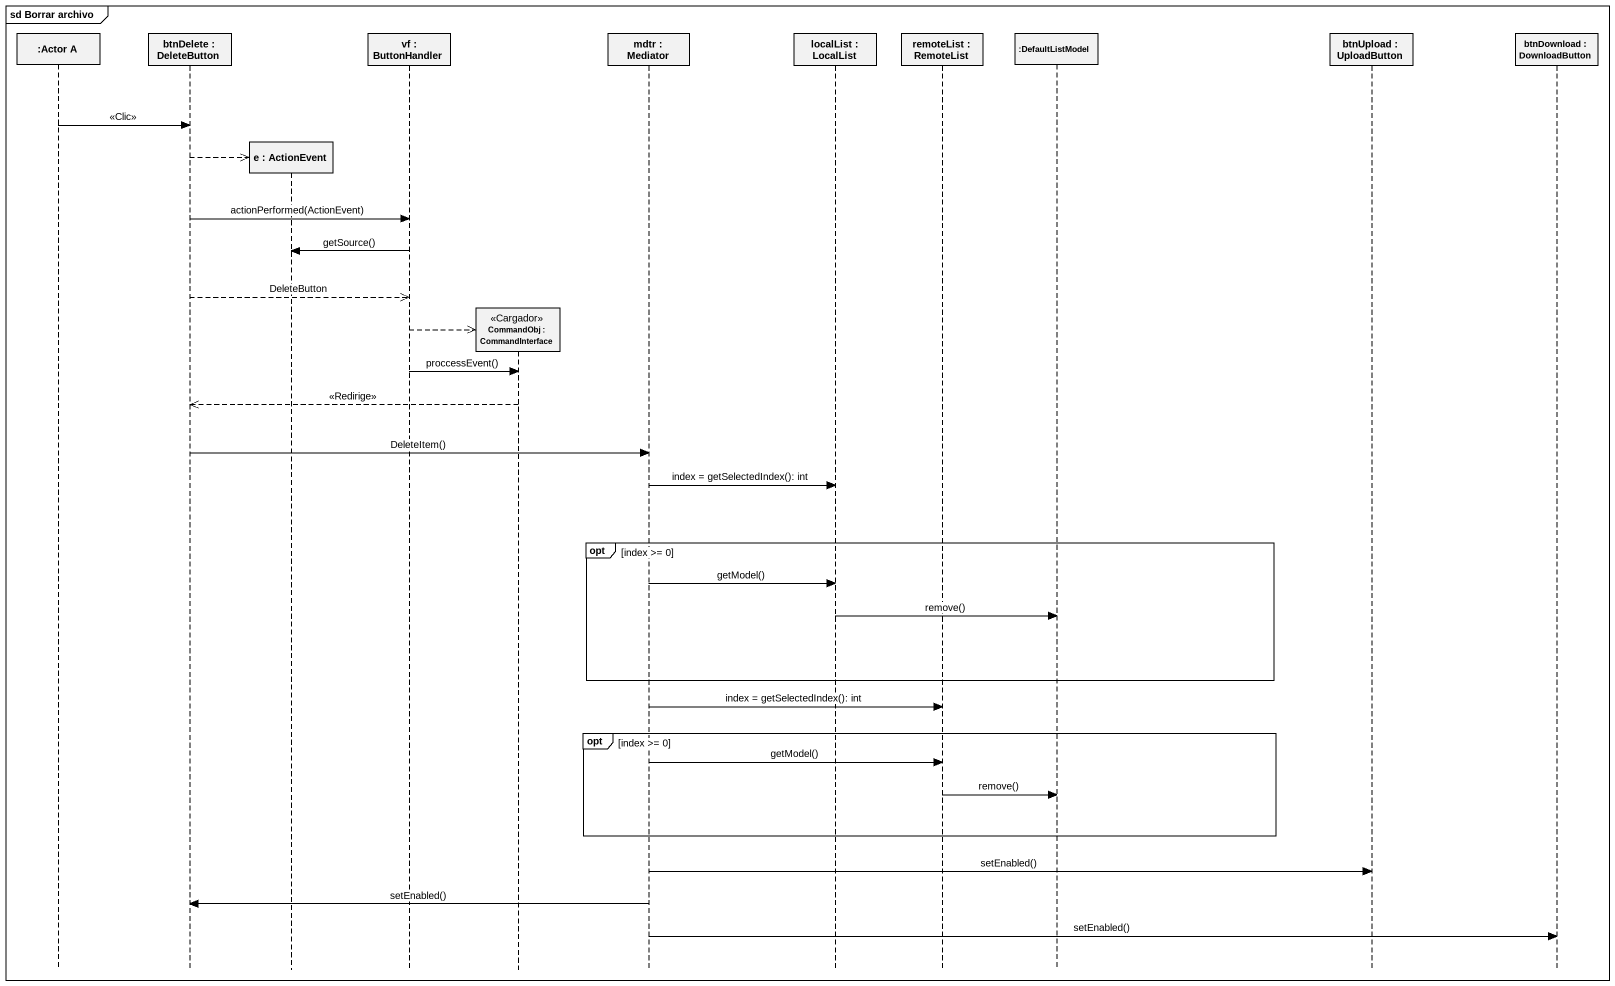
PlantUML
@startuml
mainframe sd Borrar archivo
hide footbox
participant ":Actor A" as Actor_A
participant "btnDelete : DeleteButton" as btnDelete
participant "e : ActionEvent" as e
participant "vf : ButtonHandler" as vf
participant "CommandObj : CommandInterface" as CommandObj <<Cargador>>
participant "mdtr : Mediator" as mdtr
participant "localList : LocalList" as localList
participant "remoteList : RemoteList" as remoteList
participant ":DefaultListModel" as DefaultListModel
participant "btnUpload : UploadButton" as btnUpload
participant "btnDownload : DownloadButton" as btnDownload

Actor_A -> btnDelete : <<Clic>>
btnDelete -->> e **
btnDelete -> vf : actionPerformed(ActionEvent)
vf -> e : getSource()
btnDelete -->> vf : DeleteButton
vf -->> CommandObj **
vf -> CommandObj : proccessEvent()
CommandObj -->> btnDelete : <<Redirige>>
btnDelete -> mdtr : DeleteItem()
mdtr -> localList : index = getSelectedIndex(): int
opt index >= 0
  mdtr -> localList : getModel()
  localList -> DefaultListModel : remove()
end
mdtr -> remoteList : index = getSelectedIndex(): int
opt index >= 0
  mdtr -> remoteList : getModel()
  remoteList -> DefaultListModel : remove()
end
mdtr -> btnUpload : setEnabled()
mdtr -> btnDelete : setEnabled()
mdtr -> btnDownload : setEnabled()
@enduml
